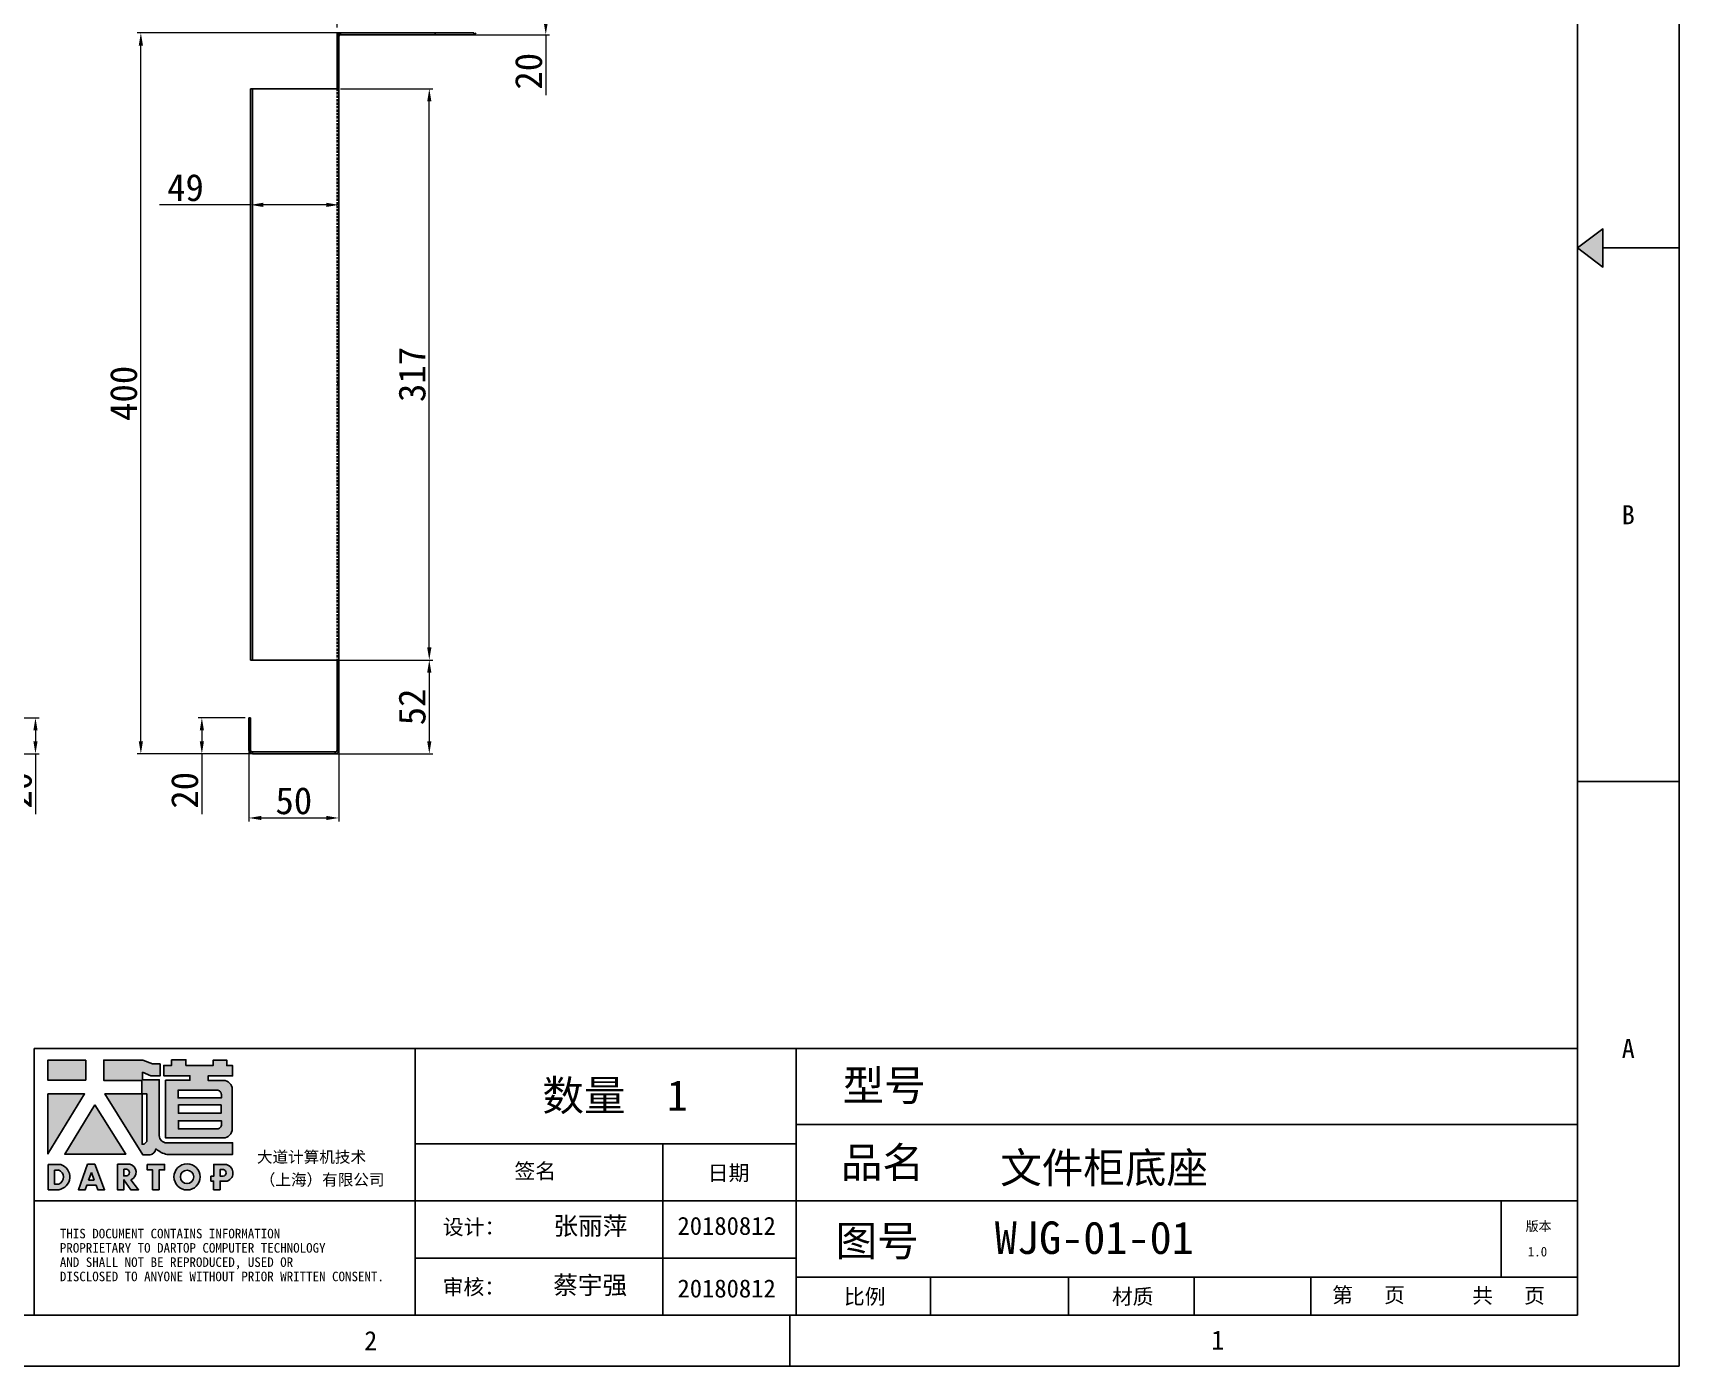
# Model space of a CAD drawing. Header units: millimetres. Extents: x 13106 to 40242, y 18888 to 28426.
# Drawn here: x 29441 to 30355, y 22128 to 22868 of the extents above; entities that cross this region are included whole.
import ezdxf
from ezdxf.enums import TextEntityAlignment as Align

# ---------------------------------------------------------------- set-up
doc = ezdxf.new("R2010")
doc.units = ezdxf.units.MM
doc.header["$PDSIZE"] = -1
doc.linetypes.add('DOT', pattern=[0.25, 0, -0.25])
doc.linetypes.add('HIDDEN', pattern=[1.905, 1.27, -0.635])
for name, color, linetype in [('4', 7, 'Continuous'), ('DEFAULT_2', 8, 'HIDDEN'), ('print', 30, 'Continuous')]:
    doc.layers.add(name, color=color, linetype=linetype)
doc.layers.add('dim', color=2, linetype='Continuous', lineweight=9)
doc.styles.add('Dartop', font='')
doc.styles.add('hzHT', font='simhei.ttf')
doc.styles.get('Dartop').set_extended_font_data('FangSong_GB2312')
doc.dimstyles.new('3', dxfattribs={"dimtxt": 15, "dimasz": 7, "dimexe": 2, "dimexo": 3, "dimgap": 2, "dimtad": 1, "dimzin": 9, "dimdsep": 46, "dimtxsty": 'Standard', "dimcen": 1, "dimadec": 1, "dimazin": 2, "dimtfac": 0.5, "dimtmove": 0, "dimatfit": 3, "dimfxl": 0, "dimtolj": 1, "dimlwd": 9, "dimlwe": 9, "dimarcsym": 0})

# ---------------------------------------------------------------- blocks, each defined once
blk = doc.blocks.new('*D169')
at = {"layer": 'Defpoints', "color": 0, "lineweight": 9, "transparency": 16777216}
for p in [(29678.13, 22886.54), (29678.13, 22866.54), (29725.5, 22866.54)]:
    blk.add_point(p, dxfattribs=at)
at = {"layer": 'dim', "color": 0, "lineweight": 9, "transparency": 16777216}
for p, q in [((29681.13, 22886.54), (29727.5, 22886.54)), ((29725.5, 22879.54), (29725.5, 22873.54)), ((29681.13, 22866.54), (29727.5, 22866.54)), ((29725.5, 22866.54), (29725.5, 22833.04))]:
    blk.add_line(p, q, dxfattribs=at)
for points in [[(29724.33, 22879.54), (29726.66, 22879.54), (29725.5, 22886.54)], [(29724.33, 22873.54), (29726.66, 22873.54), (29725.5, 22866.54)]]:
    blk.add_solid(points, dxfattribs=at)
at = {"layer": 'dim', "color": 0, "lineweight": 9, "transparency": 16777216, "insert": (29716, 22846.29), "char_height": 15, "attachment_point": 5, "rotation": 90}
blk.add_mtext('\\A1;20', dxfattribs=at)
blk = doc.blocks.new('*D170')
at = {"layer": 'Defpoints', "color": 0, "lineweight": 9, "transparency": 16777216}
for p in [(29609.64, 22915.12), (29686.64, 22874.64), (29609.64, 22867.54)]:
    blk.add_point(p, dxfattribs=at)
at = {"layer": 'dim', "color": 0, "lineweight": 9, "transparency": 16777216}
for p, q in [((29609.64, 22870.54), (29609.64, 22917.12)), ((29686.64, 22877.64), (29686.64, 22917.12)), ((29679.64, 22915.12), (29616.64, 22915.12))]:
    blk.add_line(p, q, dxfattribs=at)
for points in [[(29616.64, 22916.29), (29616.64, 22913.96), (29609.64, 22915.12)], [(29679.64, 22916.29), (29679.64, 22913.96), (29686.64, 22915.12)]]:
    blk.add_solid(points, dxfattribs=at)
at = {"layer": 'dim', "color": 0, "lineweight": 9, "transparency": 16777216, "insert": (29648.14, 22924.62), "char_height": 15, "attachment_point": 5}
blk.add_mtext('\\A1;77', dxfattribs=at)
blk = doc.blocks.new('*D171')
at = {"layer": 'Defpoints', "color": 0, "lineweight": 9, "transparency": 16777216}
for p in [(29561.64, 22487.54), (29534.61, 22467.54), (29562.64, 22467.54)]:
    blk.add_point(p, dxfattribs=at)
at = {"layer": 'dim', "color": 0, "lineweight": 9, "transparency": 16777216}
for p, q in [((29558.64, 22487.54), (29532.61, 22487.54)), ((29534.61, 22480.54), (29534.61, 22474.54)), ((29559.64, 22467.54), (29532.61, 22467.54)), ((29534.61, 22467.54), (29534.61, 22434.04))]:
    blk.add_line(p, q, dxfattribs=at)
for points in [[(29533.44, 22480.54), (29535.77, 22480.54), (29534.61, 22487.54)], [(29533.44, 22474.54), (29535.77, 22474.54), (29534.61, 22467.54)]]:
    blk.add_solid(points, dxfattribs=at)
at = {"layer": 'dim', "color": 0, "lineweight": 9, "transparency": 16777216, "insert": (29525.11, 22447.29), "char_height": 15, "attachment_point": 5, "rotation": 90}
blk.add_mtext('\\A1;20', dxfattribs=at)
blk = doc.blocks.new('*D172')
at = {"layer": 'Defpoints', "color": 0, "lineweight": 9, "transparency": 16777216}
for p in [(29560.64, 22478.54), (29610.64, 22478.54), (29610.64, 22431.92)]:
    blk.add_point(p, dxfattribs=at)
at = {"layer": 'dim', "color": 0, "lineweight": 9, "transparency": 16777216}
for p, q in [((29560.64, 22475.54), (29560.64, 22429.92)), ((29610.64, 22475.54), (29610.64, 22429.92)), ((29567.64, 22431.92), (29603.64, 22431.92))]:
    blk.add_line(p, q, dxfattribs=at)
for points in [[(29567.64, 22433.09), (29567.64, 22430.76), (29560.64, 22431.92)], [(29603.64, 22433.09), (29603.64, 22430.76), (29610.64, 22431.92)]]:
    blk.add_solid(points, dxfattribs=at)
at = {"layer": 'dim', "color": 0, "lineweight": 9, "transparency": 16777216, "insert": (29585.64, 22441.42), "char_height": 15, "attachment_point": 5}
blk.add_mtext('\\A1;50', dxfattribs=at)
blk = doc.blocks.new('*D173')
at = {"layer": 'Defpoints', "color": 0, "lineweight": 9, "transparency": 16777216}
for p in [(29591.9, 22519.54), (29591.9, 22467.54), (29660.84, 22467.54)]:
    blk.add_point(p, dxfattribs=at)
at = {"layer": 'dim', "color": 0, "lineweight": 9, "transparency": 16777216}
for p, q in [((29594.9, 22519.54), (29662.84, 22519.54)), ((29660.84, 22512.54), (29660.84, 22474.54)), ((29594.9, 22467.54), (29662.84, 22467.54))]:
    blk.add_line(p, q, dxfattribs=at)
for points in [[(29659.67, 22512.54), (29662.01, 22512.54), (29660.84, 22519.54)], [(29659.67, 22474.54), (29662.01, 22474.54), (29660.84, 22467.54)]]:
    blk.add_solid(points, dxfattribs=at)
at = {"layer": 'dim', "color": 0, "lineweight": 9, "transparency": 16777216, "insert": (29651.34, 22493.54), "char_height": 15, "attachment_point": 5, "rotation": 90}
blk.add_mtext('\\A1;52', dxfattribs=at)
blk = doc.blocks.new('*D174')
at = {"layer": 'Defpoints', "color": 0, "lineweight": 9, "transparency": 16777216}
for p in [(29608.64, 22836.54), (29660.84, 22836.54), (29608.64, 22519.54)]:
    blk.add_point(p, dxfattribs=at)
at = {"layer": 'dim', "color": 0, "lineweight": 9, "transparency": 16777216}
for p, q in [((29611.64, 22836.54), (29662.84, 22836.54)), ((29660.84, 22526.54), (29660.84, 22829.54)), ((29611.64, 22519.54), (29662.84, 22519.54))]:
    blk.add_line(p, q, dxfattribs=at)
for points in [[(29659.67, 22829.54), (29662.01, 22829.54), (29660.84, 22836.54)], [(29659.67, 22526.54), (29662.01, 22526.54), (29660.84, 22519.54)]]:
    blk.add_solid(points, dxfattribs=at)
at = {"layer": 'dim', "color": 0, "lineweight": 9, "transparency": 16777216, "insert": (29651.34, 22678.04), "char_height": 15, "attachment_point": 5, "rotation": 90}
blk.add_mtext('\\A1;317', dxfattribs=at)
blk = doc.blocks.new('*D175')
at = {"layer": 'Defpoints', "color": 0, "lineweight": 9, "transparency": 16777216}
for p in [(29561.64, 22836.54), (29610.64, 22836.54), (29610.64, 22772.14)]:
    blk.add_point(p, dxfattribs=at)
at = {"layer": 'dim', "color": 0, "lineweight": 9, "transparency": 16777216}
for p, q in [((29561.64, 22833.54), (29561.64, 22770.14)), ((29610.64, 22833.54), (29610.64, 22770.14)), ((29561.64, 22772.14), (29511.02, 22772.14)), ((29603.64, 22772.14), (29568.64, 22772.14))]:
    blk.add_line(p, q, dxfattribs=at)
for points in [[(29568.64, 22773.31), (29568.64, 22770.98), (29561.64, 22772.14)], [(29603.64, 22773.31), (29603.64, 22770.98), (29610.64, 22772.14)]]:
    blk.add_solid(points, dxfattribs=at)
at = {"layer": 'dim', "color": 0, "lineweight": 9, "transparency": 16777216, "insert": (29525.52, 22781.64), "char_height": 15, "attachment_point": 5}
blk.add_mtext('\\A1;49', dxfattribs=at)
blk = doc.blocks.new('*D176')
at = {"layer": 'Defpoints', "color": 0, "lineweight": 9, "transparency": 16777216}
for p in [(29390.16, 22487.54), (29392.39, 22467.54), (29442.25, 22467.54)]:
    blk.add_point(p, dxfattribs=at)
at = {"layer": 'dim', "color": 0, "lineweight": 9, "transparency": 16777216}
for p, q in [((29393.16, 22487.54), (29444.25, 22487.54)), ((29442.25, 22480.54), (29442.25, 22474.54)), ((29395.39, 22467.54), (29444.25, 22467.54)), ((29442.25, 22467.54), (29442.25, 22434.04))]:
    blk.add_line(p, q, dxfattribs=at)
for points in [[(29441.08, 22480.54), (29443.41, 22480.54), (29442.25, 22487.54)], [(29441.08, 22474.54), (29443.41, 22474.54), (29442.25, 22467.54)]]:
    blk.add_solid(points, dxfattribs=at)
at = {"layer": 'dim', "color": 0, "lineweight": 9, "transparency": 16777216, "insert": (29432.75, 22447.29), "char_height": 15, "attachment_point": 5, "rotation": 90}
blk.add_mtext('\\A1;20', dxfattribs=at)
blk = doc.blocks.new('*D193')
at = {"layer": 'Defpoints', "color": 0, "lineweight": 9, "transparency": 16777216}
for p in [(29500.74, 22867.54), (29648.63, 22867.54), (29587.66, 22467.54)]:
    blk.add_point(p, dxfattribs=at)
at = {"layer": 'dim', "color": 0, "lineweight": 9, "transparency": 16777216}
for p, q in [((29645.63, 22867.54), (29498.74, 22867.54)), ((29500.74, 22474.54), (29500.74, 22860.54)), ((29584.66, 22467.54), (29498.74, 22467.54))]:
    blk.add_line(p, q, dxfattribs=at)
for points in [[(29499.58, 22860.54), (29501.91, 22860.54), (29500.74, 22867.54)], [(29499.58, 22474.54), (29501.91, 22474.54), (29500.74, 22467.54)]]:
    blk.add_solid(points, dxfattribs=at)
at = {"layer": 'dim', "color": 0, "lineweight": 9, "transparency": 16777216, "insert": (29491.24, 22667.54), "char_height": 15, "attachment_point": 5, "rotation": 90}
blk.add_mtext('\\A1;400', dxfattribs=at)
blk = doc.blocks.new('*U106')
at = {"color": 254, "linetype": 'Continuous', "extrusion": (0, 0, -1)}
for points in [[(-33.167, 11), (-33, 11), (-33.25, 11.188)], [(-33.167, 11), (-33.25, 11.188), (-33.25, 10.812)], [(-33.167, 11), (-33.25, 10.812), (-33, 11)]]:
    blk.add_solid(points, dxfattribs=at)
blk = doc.blocks.new('dadao')
for p, q in [((48, 19.2), (44.9, 10.4)), ((51.2, 10.4), (48, 19.2)), ((44.9, 10.4), (51.2, 10.4))]:
    blk.add_line(p, q)
for points in [[(41.8, 121.6), (41.8, 143.7), (-0.4, 143.7), (-0.4, 121.6), (41.8, 121.6)], [(104.8, 122), (104.8, 130.3), (114.1, 126.3), (124.2, 126.3), (124.2, 139.6), (115.9, 139.6), (105.1, 143.9), (61.5, 143.9)], [(61.7, 144), (61.7, 121.3), (103.9, 121.3)], [(113.4, 38.7), (105.1, 38.7), (63, 106.5), (103.9, 106.5), (103.9, 120.9), (103.9, 121.3)], [(109.7, 53.6), (109.7, 106.2), (104.3, 106.2), (104.3, 50.4), (106.6, 50.4)], [(144.6, 94.4), (144.6, 84.8), (192, 84.8), (192, 94.1), (144.9, 94.1)], [(120.2, 45), (119.5, 45), (119.5, 44.6)], [(0, 28), (0, 0), (11.8, 0)], [(0.1, 28), (14, 28)], [(7.1, 21.8), (7.1, 6.1), (12, 6.1)], [(7.1, 21.8), (11.4, 21.8)], [(76.8, 28.2), (76.8, 0), (84.1, 0), (84.1, 11.1), (91.6, -0.1), (100.3, -0.1), (91.7, 11.1)], [(76.8, 28.2), (90.6, 28.2)], [(84, 22.7), (84, 15.3), (87.2, 15.3)], [(84, 22.7), (87.3, 22.7)], [(183.7, 0), (183.7, 9.6), (180.6, 9.6), (180.6, 14.9), (183.8, 14.9), (183.8, 28.1), (196.1, 28.1), (196.5, 28.1)], [(194.9, 22.3), (190.8, 22.3), (190.8, 15), (194.4, 15)], [(183.7, 0), (190.9, 0), (190.9, 9.6), (198.8, 9.6)]]:
    blk.add_lwpolyline(points)
blk.add_lwpolyline([(137.1, 144.2), (137.1, 137.9), (128.3, 137.9), (128.3, 126.5), (157.3, 126.5), (157.3, 121.5), (130.3, 121.5), (130.3, 57.5), (194.4, 57.5, 0.414214), (204.4, 67.5), (204.4, 111.3, 0.414214), (194.4, 121.3), (177.5, 121.3), (177.5, 126.3), (204.7, 126.3), (204.7, 137.7), (198.2, 137.7), (198.2, 143.9), (183.3, 143.9), (183.3, 138), (153, 138), (153, 144.2), (137.1, 144.2)], format="xyb", close=True)
for points in [[(104.8, 122), (123.4, 122), (123.4, 60, 0.414214), (131.4, 52), (204.8, 52), (204.8, 39.1), (131.7, 39.1)], [(144.3, 110.8), (144.3, 101.8), (192.3, 101.8), (192.3, 105.5, 0.414214), (187.3, 110.5), (144.3, 110.5)], [(144.6, 77), (144.6, 67.5), (187.6, 67.5, 0.414214), (192.6, 72.5), (192.6, 76.4), (144.6, 76.4)]]:
    blk.add_lwpolyline(points, format="xyb")
for points in [[(-0.3, 106.2), (40.4, 106.2), (-0.3, 39.7), (-0.3, 106.2)], [(51.7, 94.1), (18.4, 39.3), (86.2, 39.3)], [(43.8, 28.2), (51.8, 28.2), (62.6, -0.1), (55, -0.1), (53.2, 5), (42.9, 5), (41.1, 0), (33.6, 0)], [(110, 28.1), (110, 21.9), (116, 21.9), (116, -0.1), (123.2, -0.1), (123.2, 22), (129.2, 22), (129.2, 28.1), (110, 28.1)]]:
    blk.add_lwpolyline(points, close=True)
for radius in [14.5, 7.44]:
    blk.add_circle((154.2, 14.2), radius)
for centre, radius, start, end in [((99.2, 60.7), 12.6, 305.6399, 325.969), ((111.6, 46.7), 8.19, 282.9811, 347.6627), ((136, 61.7), 22.9, 226.7358, 259.3209), ((8.5, 13.9), 8.49, 294.2143, 69.7177), ((9.6, 14.2), 14.4, 278.6604, 72.3203), ((86.4, 19), 3.8, 282.527, 76.7196), ((88.6, 19.4), 8.95, 290.6073, 77.2124), ((193.7, 18.7), 3.8, 280.9891, 72.5513), ((195.7, 18.6), 9.51, 288.8959, 85.2442)]:
    blk.add_arc(centre, radius, start, end)

msp = doc.modelspace()

# ---------------------------------------------------------------- hatches: boundary and pattern name
for points in [[(29470.185, 22297.499), (29449.091, 22297.499), (29449.091, 22286.478), (29470.185, 22286.478)], [(29469.506, 22278.767), (29449.147, 22278.767), (29449.147, 22245.527)], [(29475.149, 22272.735), (29458.507, 22245.305), (29492.395, 22245.305)], [(29513.913, 22239.693), (29504.282, 22239.693), (29504.282, 22236.638), (29507.287, 22236.638), (29507.287, 22225.627), (29510.885, 22225.627), (29510.885, 22236.645), (29513.913, 22236.645)]]:
    msp.add_hatch(color=0).paths.add_polyline_path(points)
h = msp.add_hatch(color=0)
h.paths.add_polyline_path([(29501.709, 22290.801), (29506.364, 22288.79), (29511.398, 22288.79), (29511.398, 22295.452), (29507.245, 22295.452), (29501.835, 22297.589), (29480.153, 22297.589), (29480.153, 22286.322), (29501.249, 22286.322), (29501.249, 22286.094), (29501.249, 22278.893), (29480.791, 22278.893), (29501.833, 22245.03), (29506, 22245.03, 0.2793748), (29509.042, 22247.988), (29509.042, 22248.144), (29509.409, 22248.144, 0.1431454), (29515.145, 22245.225), (29551.709, 22245.225), (29551.709, 22251.647), (29514.99, 22251.647, -0.4142136), (29510.99, 22255.647), (29510.99, 22286.678), (29501.709, 22286.678)])
h.paths.add_polyline_path([(29501.461, 22278.749), (29504.142, 22278.749), (29504.142, 22252.466, -0.0889357), (29502.589, 22250.869), (29501.452, 22250.869)], flags=16)
h = msp.add_hatch(color=0)
h.paths.add_polyline_path([(29551.646, 22294.519), (29548.393, 22294.519), (29548.393, 22297.614), (29540.957, 22297.614), (29540.957, 22294.674), (29525.776, 22294.674), (29525.776, 22297.769), (29517.825, 22297.769), (29517.825, 22294.617), (29513.432, 22294.617), (29513.432, 22288.911), (29527.93, 22288.911), (29527.93, 22286.388), (29514.42, 22286.388), (29514.42, 22254.44), (29546.492, 22254.44, 0.4142136), (29551.491, 22259.44), (29551.491, 22281.318, 0.4142136), (29546.492, 22286.318), (29538.014, 22286.318), (29538.014, 22288.794), (29551.646, 22288.794)])
h.paths.add_polyline_path([(29542.95, 22280.902, -0.4142136), (29545.45, 22278.402), (29545.45, 22276.569), (29521.438, 22276.569), (29521.438, 22280.902)], flags=16)
h.paths.add_polyline_path([(29545.294, 22272.7), (29545.294, 22268.058), (29521.593, 22268.058), (29521.593, 22272.7)], flags=16)
h.paths.add_polyline_path([(29545.604, 22263.88), (29545.604, 22261.892, -0.4142136), (29543.105, 22259.392), (29521.593, 22259.392), (29521.593, 22263.88)], flags=16)
h = msp.add_hatch(color=0)
h.paths.add_polyline_path([(29456.281, 22239.643), (29449.297, 22239.643), (29449.297, 22225.669), (29455.179, 22225.669, 0.7930159)])
h.paths.add_polyline_path([(29455.283, 22228.729), (29452.841, 22228.729), (29452.841, 22236.583), (29455.013, 22236.583, -0.6713609)], flags=16)
h = msp.add_hatch(color=0)
h.paths.add_polyline_path([(29475.202, 22239.758), (29471.216, 22239.758), (29466.09, 22225.654), (29469.866, 22225.654), (29470.754, 22228.153), (29475.869, 22228.153), (29476.777, 22225.624), (29480.583, 22225.624)])
h.paths.add_polyline_path([(29474.892, 22230.848), (29471.723, 22230.848), (29473.278, 22235.279)], flags=16)
h = msp.add_hatch(color=0)
h.paths.add_polyline_path([(29494.577, 22239.748), (29487.707, 22239.748), (29487.707, 22225.646), (29491.337, 22225.646), (29491.337, 22231.237), (29495.069, 22225.596), (29499.455, 22225.596), (29495.161, 22231.201, 0.7440549)])
h.paths.add_polyline_path([(29491.304, 22233.324), (29491.304, 22237.027), (29492.927, 22237.027, -0.796809), (29492.902, 22233.324)], flags=16)
h = msp.add_hatch(color=0)
h.paths.add_polyline_path([(29519.148, 22232.748, 1), (29533.629, 22232.748, 1)])
h.paths.add_polyline_path([(29530.108, 22232.748, -1), (29522.669, 22232.748, -1)], flags=16)
h = msp.add_hatch(color=0)
h.paths.add_polyline_path([(29547.518, 22239.715), (29547.31, 22239.715), (29541.186, 22239.715), (29541.186, 22233.133), (29539.561, 22233.133), (29539.561, 22230.462), (29541.16, 22230.462), (29541.16, 22225.671), (29544.735, 22225.671), (29544.735, 22230.481), (29548.663, 22230.481, 0.8123038)])
h.paths.add_polyline_path([(29544.682, 22233.152), (29544.682, 22236.833), (29546.716, 22236.833, -0.7782134), (29546.508, 22233.152)], flags=16)

# ---------------------------------------------------------------- linework, layer by layer
at = {"color": 0}
for p, q in [((30298.136, 23340.459), (30298.136, 22155.99)), ((30312.237, 22748.224), (30354.54, 22748.224)), ((30354.54, 22452.107), (30298.136, 22452.107)), ((30298.136, 22304.049), (29441.512, 22304.049)), ((29441.512, 22155.99), (29441.512, 22304.049)), ((29653.024, 22304.049), (29653.024, 22155.99)), ((29864.536, 22155.99), (29864.536, 22304.049)), ((29864.536, 22261.746), (30298.136, 22261.746)), ((29653.024, 22251.171), (29864.536, 22251.171)), ((29790.507, 22251.171), (29790.507, 22155.99)), ((29441.512, 22219.444), (29653.024, 22219.444)), ((29653.024, 22219.444), (30298.136, 22219.444)), ((30255.834, 22177.141), (30255.834, 22219.444)), ((29653.024, 22187.717), (29864.536, 22187.717)), ((29864.536, 22177.141), (30298.136, 22177.141)), ((29938.952, 22155.99), (29938.952, 22177.141)), ((30015.642, 22155.99), (30015.642, 22177.141)), ((30085.36, 22155.99), (30085.36, 22177.141)), ((30150.078, 22155.99), (30150.078, 22177.141)), ((30298.136, 22155.99), (28619.321, 22155.99)), ((29861.011, 22127.788), (29861.011, 22155.99)), ((30354.54, 22127.788), (30354.54, 22155.99)), ((30326.338, 22127.788), (30354.54, 22127.788))]:
    msp.add_line(p, q, dxfattribs=at)
at = {"color": 0, "linetype": 'DOT'}
for p, q in [((30354.54, 23340.459), (30354.54, 22155.99)), ((30326.338, 22127.788), (28562.917, 22127.788))]:
    msp.add_line(p, q, dxfattribs=at)
at = {"color": 7, "linetype": 'Continuous'}
for p, q in [((29609.639, 22867.538), (29609.639, 22836.538)), ((29610.639, 22867.538), (29609.639, 22867.538)), ((29611.53, 22867.535), (29611.585, 22866.537)), ((29611.639, 22867.538), (29611.639, 22866.538)), ((29611.639, 22867.538), (29685.623, 22867.538)), ((29685.623, 22867.538), (29685.623, 22866.538)), ((29610.639, 22836.538), (29609.639, 22836.538)), ((29610.639, 22519.538), (29609.639, 22519.538)), ((29609.639, 22519.538), (29609.639, 22469.538)), ((29561.639, 22487.538), (29560.639, 22487.538)), ((29561.639, 22468.538), (29561.639, 22487.538)), ((29561.639, 22468.538), (29560.907, 22468.538)), ((29608.639, 22468.538), (29562.639, 22468.538)), ((29562.639, 22467.538), (29562.639, 22468.538)), ((29608.639, 22467.538), (29608.639, 22468.538)), ((29610.639, 22469.538), (29609.639, 22469.538))]:
    msp.add_line(p, q, dxfattribs=at)
at = {"color": 3, "linetype": 'Continuous'}
for p, q in [((29610.639, 22469.538), (29610.639, 22867.538)), ((29611.639, 22866.538), (29685.623, 22866.538)), ((29561.639, 22519.538), (29561.639, 22836.538)), ((29609.639, 22836.538), (29561.639, 22836.538)), ((29562.664, 22519.538), (29562.664, 22836.538)), ((29609.639, 22519.538), (29561.639, 22519.538)), ((29560.639, 22469.538), (29560.639, 22487.538)), ((29608.639, 22467.538), (29562.639, 22467.538))]:
    msp.add_line(p, q, dxfattribs=at)
at = {"color": 0}
msp.add_lwpolyline([(30298.136, 22748.224), (30312.237, 22758.8), (30312.237, 22737.649), (30298.136, 22748.224)], close=True, dxfattribs=at)
at = {"color": 7, "linetype": 'Continuous'}
for centre, radius, start, end in [((29611.639, 22865.538), 2, 90, 120.114305), ((29685.623, 22867.554), 0.0159, 270, 0), ((29562.639, 22469.538), 1, 180, 270), ((29608.639, 22469.538), 1, 270, 0)]:
    msp.add_arc(centre, radius, start, end, dxfattribs=at)
at = {"color": 3, "linetype": 'Continuous'}
for centre, radius, start, end in [((29611.639, 22865.538), 1, 90, 180), ((29685.623, 22867.554), 1.016, 270, 0), ((29562.639, 22469.538), 2, 180, 270), ((29608.639, 22469.538), 2, 270, 0)]:
    msp.add_arc(centre, radius, start, end, dxfattribs=at)
at = {"layer": 'DEFAULT_2', "color": 8, "linetype": 'HIDDEN'}
for p, q in [((29610.639, 22865.538), (29609.639, 22865.538)), ((29664.139, 22866.538), (29664.139, 22867.538)), ((29562.639, 22836.538), (29562.639, 22519.538)), ((29610.639, 22841.238), (29609.639, 22841.238)), ((29609.639, 22836.538), (29609.639, 22519.538)), ((29610.639, 22809.238), (29609.639, 22809.238)), ((29610.639, 22672.738), (29609.639, 22672.738)), ((29610.639, 22640.738), (29609.639, 22640.738)), ((29562.639, 22468.538), (29561.639, 22468.538))]:
    msp.add_line(p, q, dxfattribs=at)
msp.add_arc((29611.639, 22865.538), 2, 120.114305, 180, dxfattribs=at)
at = {"layer": 'print'}
msp.add_lwpolyline([(28562.917, 23368.66), (30354.54, 23368.66), (30354.54, 22127.788), (28562.917, 22127.788)], close=True, dxfattribs=at)

# ---------------------------------------------------------------- block references
at = {"color": 0, "linetype": 'Continuous', "xscale": 56.40327433739397, "yscale": 56.40327433781157, "zscale": 56.40327433781212}
msp.add_blockref('*U106', (28436.828, 22127.788), dxfattribs=at)
at = {"color": 0, "xscale": 0.4999381134060546, "yscale": 0.4999381134441482, "zscale": 0.4999381134487892}
msp.add_blockref('dadao', (29449.297, 22225.669), dxfattribs=at)

# ---------------------------------------------------------------- texts
at = {"color": 0}
for s, height, style, p in [('B', 10.576, 'Dartop', (30326.338, 22600.166)), ('A', 10.576, 'Dartop', (30326.338, 22304.049)), ('数量  1', 16.921, 'hzHT', (29763.96, 22277.925)), ('型号', 16.921, 'hzHT', (29913.319, 22283.485)), ('品名', 16.921, 'hzHT', (29912.337, 22240.756)), ('文件柜底座', 16.921, 'hzHT', (30035.418, 22237.766)), ('签名', 8.4605, 'hzHT', (29719.638, 22235.996)), ('日期', 8.4605, 'hzHT', (29826.991, 22234.955)), ('图号', 16.921, 'hzHT', (29909.391, 22197.28)), ('WJG-01-01', 18.0449, 'hzHT', (30029.966, 22199.025)), ('版本', 5.2878, 'hzHT', (30276.578, 22205.406)), ('1.0', 5.2878, 'Dartop', (30275.942, 22191.274)), ('比例', 8.4605, 'hzHT', (29902.532, 22166.345)), ('材质', 8.4605, 'hzHT', (30051.282, 22166.345)), ('第   页', 8.4605, 'hzHT', (30182.159, 22167.223)), ('共   页', 8.4605, 'hzHT', (30259.876, 22166.915)), ('2', 10.576, 'Dartop', (29628.348, 22141.889)), ('1', 10.576, 'Dartop', (30098.495, 22142.225))]:
    msp.add_text(s, height=height, dxfattribs=dict(at, style=style)).set_placement(p, align=Align.MIDDLE_CENTER)
at = {"color": 0, "style": 'hzHT'}
for s, height, p in [('THIS DOCUMENT CONTAINS INFORMATION', 5.28781, (29455.788, 22198.663)), ('设计：', 8.4605, (29668.386, 22200.746)), ('张丽萍', 10.025, (29729.769, 22200.583)), ('20180812', 10.025, (29798.595, 22200.583)), ('PROPRIETARY TO DARTOP COMPUTER TECHNOLOGY', 5.28781, (29455.788, 22190.731)), ('AND SHALL NOT BE REPRODUCED, USED OR', 5.28781, (29455.788, 22182.8)), ('DISCLOSED TO ANYONE WITHOUT PRIOR WRITTEN CONSENT.', 5.28781, (29455.788, 22174.868)), ('审核：', 8.4605, (29668.26, 22167.43)), ('蔡宇强', 10.025, (29729.645, 22167.685)), ('20180812', 10.025, (29798.595, 22165.851))]:
    msp.add_text(s, height=height, dxfattribs=at).set_placement(p)
at = {"layer": '4', "color": 0, "style": 'hzHT'}
for s, p in [('大道计算机技术', (29565.154, 22240.663)), ('（上海）有限公司', (29566.751, 22228.016))]:
    msp.add_text(s, height=6.3454, dxfattribs=at).set_placement(p)

# ---------------------------------------------------------------- dimensions: what is measured, and where the dimension line sits
at = {"layer": 'dim', "lineweight": 9}
for base, p1, p2, picture, middle in [((29609.639, 22915.123), (29686.639, 22874.639), (29609.639, 22867.538), '*D170', (29648.139, 22924.623)), ((29610.639, 22431.925), (29560.639, 22478.538), (29610.639, 22478.538), '*D172', (29585.639, 22441.425))]:
    dim = msp.add_linear_dim(base=base, p1=p1, p2=p2, dimstyle='3', dxfattribs=at)
    dim.commit()
    dim.dimension.update_dxf_attribs({"geometry": picture, "text_midpoint": middle})
for base, p1, p2, picture, middle in [((29725.498, 22866.538), (29678.131, 22886.538), (29678.131, 22866.538), '*D169', (29715.998, 22846.288)), ((29500.742, 22867.538), (29587.662, 22467.538), (29648.631, 22867.538), '*D193', (29491.242, 22667.538)), ((29660.839, 22836.538), (29608.639, 22519.538), (29608.639, 22836.538), '*D174', (29651.339, 22678.038)), ((29660.839, 22467.538), (29591.9, 22519.538), (29591.9, 22467.538), '*D173', (29651.339, 22493.538)), ((29442.245, 22467.538), (29390.159, 22487.538), (29392.393, 22467.538), '*D176', (29432.745, 22447.288)), ((29534.605, 22467.538), (29561.639, 22487.538), (29562.639, 22467.538), '*D171', (29525.105, 22447.288))]:
    dim = msp.add_linear_dim(base=base, p1=p1, p2=p2, angle=90, dimstyle='3', dxfattribs=at)
    dim.commit()
    dim.dimension.update_dxf_attribs({"geometry": picture, "text_midpoint": middle})
dim = msp.add_linear_dim(base=(29610.639, 22772.143), p1=(29561.639, 22836.538), p2=(29610.639, 22836.538), dimstyle='3', dxfattribs=at)
dim.commit()
dim.dimension.update_dxf_attribs({"geometry": '*D175', "text_midpoint": (29525.521, 22772.143), "dimtype": 160})

doc.saveas('drawing.dxf')
